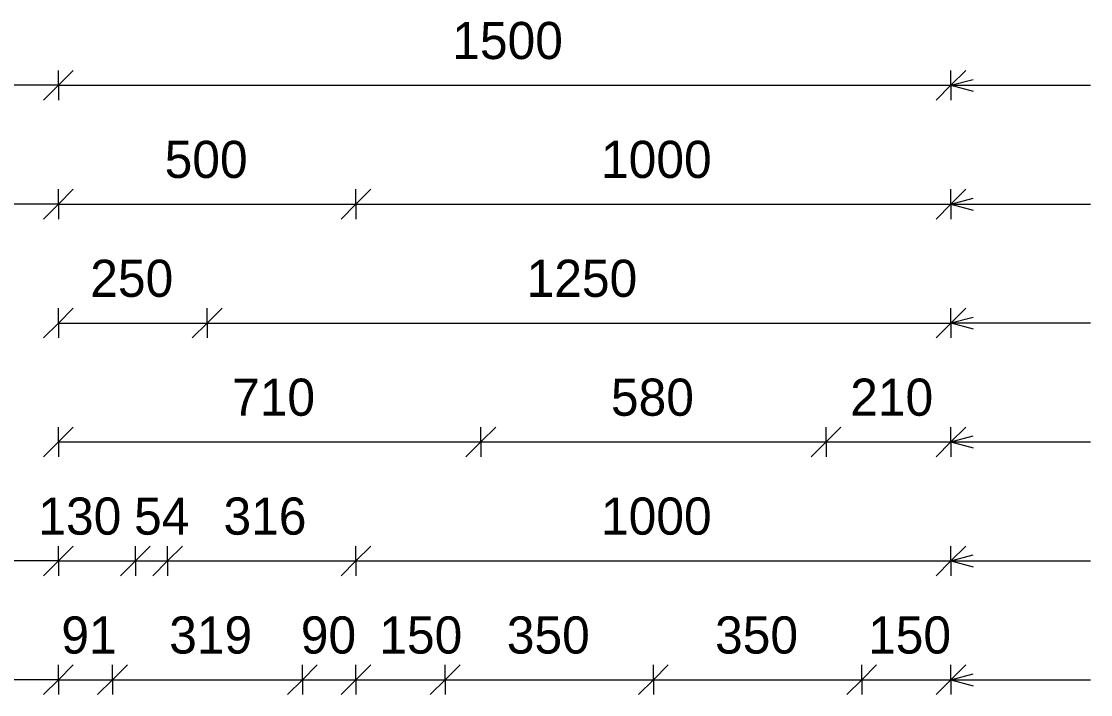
# Model space of a CAD drawing. Header units: millimetres. Extents: x -2992 to 12313, y -2035 to 19954.
# Drawn here: x -441 to 1356, y 18540 to 19673 of the extents above; entities that cross this region are included whole.
import ezdxf

# ---------------------------------------------------------------- set-up
doc = ezdxf.new("R2010")
doc.units = ezdxf.units.MM
for name, color, linetype, lineweight in [('A-ANNO-DIMS', 211, 'Continuous', 9), ('A-ANNO-DIMS-25', 211, 'Continuous', 9), ('A-DETL-MBND', 5, 'Continuous', 18), ('G-ANNO-TEXT', 231, 'Continuous', 9)]:
    doc.layers.add(name, color=color, linetype=linetype, lineweight=lineweight)
doc.styles.add('Nirmala UI Semilight_1', font='NirmalaS.ttf', dxfattribs={"height": 62.5})
doc.dimstyles.new('Arrow_Filled_-_2_5_NI_UI', dxfattribs={"dimscale": 304.8, "dimtxt": 65.460247, "dimasz": 0.164042, "dimexe": 0.082021, "dimexo": 0.0625, "dimgap": 0.082021, "dimtad": 1, "dimdec": 4, "dimzin": 0, "dimdsep": 46, "dimtxsty": 'Nirmala UI Semilight_1', "dimblk1": 'OBLIQUE', "dimblk2": 'OBLIQUE', "dimsah": 1, "dimcen": 0.09, "dimazin": 0, "dimtfac": 1, "dimtdec": 4, "dimtix": 1, "dimtmove": 0, "dimatfit": 3, "dimfxl": 0.082021, "dimfxlon": 1, "dimtvp": 1, "dimtolj": 1, "dimtzin": 0, "dimarcsym": 2})
doc.dimstyles.new('Arrow_Filled_-_2_5_NI_UI_1', dxfattribs={"dimscale": 304.8, "dimtxt": 65.460247, "dimasz": 0.164042, "dimexe": 0.082021, "dimexo": 0.0625, "dimgap": 0.082021, "dimtad": 1, "dimdec": 4, "dimzin": 0, "dimdsep": 46, "dimtxsty": 'Nirmala UI Semilight_1', "dimblk1": 'OBLIQUE', "dimblk2": 'OBLIQUE', "dimsah": 1, "dimcen": 0.09, "dimazin": 0, "dimtfac": 1, "dimtdec": 4, "dimtix": 1, "dimtmove": 2, "dimatfit": 3, "dimfxl": 0.082021, "dimfxlon": 1, "dimtvp": 1, "dimtolj": 1, "dimtzin": 0, "dimarcsym": 2})

# ---------------------------------------------------------------- blocks, each defined once
blk = doc.blocks.new('DIMBLOCK10-Elevation Top')
at = {"layer": 'A-ANNO-DIMS-25'}
for p, q in [((-378.7, 18565.4), (-353.7, 18590.4)), ((-378.7, 18565.4), (-378.7, 18590.4)), ((-287.7, 18565.4), (-262.7, 18590.4)), ((-287.7, 18565.4), (-287.7, 18590.4)), ((-378.7, 18565.4), (-403.7, 18540.4)), ((-378.7, 18565.4), (-287.7, 18565.4)), ((-378.7, 18565.4), (-378.7, 18540.4)), ((-287.7, 18565.4), (-312.7, 18540.4)), ((-287.7, 18565.4), (-287.7, 18540.4))]:
    blk.add_line(p, q, dxfattribs=at)
at = {"layer": 'A-ANNO-DIMS-25', "color": 0, "insert": (-373.7, 18672), "char_height": 62.5, "width": 97.119, "attachment_point": 1, "line_spacing_factor": 1.142579, "style": 'Nirmala UI Semilight_1'}
blk.add_mtext('91', dxfattribs=at)
blk = doc.blocks.new('_Oblique')
at = {"color": 0, "linetype": 'ByBlock', "lineweight": -2}
blk.add_line((-0.5, -0.5), (0.5, 0.5), dxfattribs=at)
blk = doc.blocks.new('DIMBLOCK11-Elevation Top')
at = {"layer": 'A-ANNO-DIMS-25'}
for p, q in [((-287.7, 18565.4), (-262.7, 18590.4)), ((-287.7, 18565.4), (-287.7, 18590.4)), ((31.3, 18565.4), (56.3, 18590.4)), ((31.3, 18565.4), (31.3, 18590.4)), ((-287.7, 18565.4), (-312.7, 18540.4)), ((-287.7, 18565.4), (31.3, 18565.4)), ((-287.7, 18565.4), (-287.7, 18540.4)), ((31.3, 18565.4), (6.3, 18540.4)), ((31.3, 18565.4), (31.3, 18540.4))]:
    blk.add_line(p, q, dxfattribs=at)
at = {"layer": 'A-ANNO-DIMS-25', "color": 0, "insert": (-192.5, 18672), "char_height": 62.5, "width": 154.248, "attachment_point": 1, "line_spacing_factor": 1.142579, "style": 'Nirmala UI Semilight_1'}
blk.add_mtext('319', dxfattribs=at)
blk = doc.blocks.new('DIMBLOCK12-Elevation Top')
at = {"layer": 'A-ANNO-DIMS-25'}
for p, q in [((31.3, 18565.4), (56.3, 18590.4)), ((31.3, 18565.4), (31.3, 18590.4)), ((121.3, 18565.4), (146.3, 18590.4)), ((121.3, 18565.4), (121.3, 18590.4)), ((31.3, 18565.4), (6.3, 18540.4)), ((31.3, 18565.4), (121.3, 18565.4)), ((31.3, 18565.4), (31.3, 18540.4)), ((121.3, 18565.4), (96.3, 18540.4)), ((121.3, 18565.4), (121.3, 18540.4))]:
    blk.add_line(p, q, dxfattribs=at)
at = {"layer": 'A-ANNO-DIMS-25', "color": 0, "insert": (28.7, 18672), "char_height": 62.5, "width": 114.258, "attachment_point": 1, "line_spacing_factor": 1.142579, "style": 'Nirmala UI Semilight_1'}
blk.add_mtext('90', dxfattribs=at)
blk = doc.blocks.new('DIMBLOCK13-Elevation Top')
at = {"layer": 'A-ANNO-DIMS-25'}
for p, q in [((121.3, 18565.4), (146.3, 18590.4)), ((121.3, 18565.4), (121.3, 18590.4)), ((271.3, 18565.4), (296.3, 18590.4)), ((271.3, 18565.4), (271.3, 18590.4)), ((121.3, 18565.4), (96.3, 18540.4)), ((121.3, 18565.4), (271.3, 18565.4)), ((121.3, 18565.4), (121.3, 18540.4)), ((271.3, 18565.4), (246.3, 18540.4)), ((271.3, 18565.4), (271.3, 18540.4))]:
    blk.add_line(p, q, dxfattribs=at)
at = {"layer": 'A-ANNO-DIMS-25', "color": 0, "insert": (160.6, 18672), "char_height": 62.5, "width": 154.248, "attachment_point": 1, "line_spacing_factor": 1.142579, "style": 'Nirmala UI Semilight_1'}
blk.add_mtext('150', dxfattribs=at)
blk = doc.blocks.new('DIMBLOCK14-Elevation Top')
at = {"layer": 'A-ANNO-DIMS-25'}
for p, q in [((271.3, 18565.4), (296.3, 18590.4)), ((271.3, 18565.4), (271.3, 18590.4)), ((621.3, 18565.4), (646.3, 18590.4)), ((621.3, 18565.4), (621.3, 18590.4)), ((271.3, 18565.4), (246.3, 18540.4)), ((271.3, 18565.4), (621.3, 18565.4)), ((271.3, 18565.4), (271.3, 18540.4)), ((621.3, 18565.4), (596.3, 18540.4)), ((621.3, 18565.4), (621.3, 18540.4))]:
    blk.add_line(p, q, dxfattribs=at)
at = {"layer": 'A-ANNO-DIMS-25', "color": 0, "insert": (374.9, 18672), "char_height": 62.5, "width": 171.387, "attachment_point": 1, "line_spacing_factor": 1.142579, "style": 'Nirmala UI Semilight_1'}
blk.add_mtext('350', dxfattribs=at)
blk = doc.blocks.new('DIMBLOCK15-Elevation Top')
at = {"layer": 'A-ANNO-DIMS-25'}
for p, q in [((621.3, 18565.4), (646.3, 18590.4)), ((621.3, 18565.4), (621.3, 18590.4)), ((971.3, 18565.4), (996.3, 18590.4)), ((971.3, 18565.4), (971.3, 18590.4)), ((621.3, 18565.4), (596.3, 18540.4)), ((621.3, 18565.4), (971.3, 18565.4)), ((621.3, 18565.4), (621.3, 18540.4)), ((971.3, 18565.4), (946.3, 18540.4)), ((971.3, 18565.4), (971.3, 18540.4))]:
    blk.add_line(p, q, dxfattribs=at)
at = {"layer": 'A-ANNO-DIMS-25', "color": 0, "insert": (724.9, 18672), "char_height": 62.5, "width": 171.387, "attachment_point": 1, "line_spacing_factor": 1.142579, "style": 'Nirmala UI Semilight_1'}
blk.add_mtext('350', dxfattribs=at)
blk = doc.blocks.new('DIMBLOCK16-Elevation Top')
at = {"layer": 'A-ANNO-DIMS-25'}
for p, q in [((971.3, 18565.4), (996.3, 18590.4)), ((971.3, 18565.4), (971.3, 18590.4)), ((1121.3, 18565.4), (1146.3, 18590.4)), ((1121.3, 18565.4), (1121.3, 18590.4)), ((971.3, 18565.4), (946.3, 18540.4)), ((971.3, 18565.4), (1121.3, 18565.4)), ((971.3, 18565.4), (971.3, 18540.4)), ((1121.3, 18565.4), (1096.3, 18540.4)), ((1121.3, 18565.4), (1121.3, 18540.4))]:
    blk.add_line(p, q, dxfattribs=at)
at = {"layer": 'A-ANNO-DIMS-25', "color": 0, "insert": (982, 18672), "char_height": 62.5, "width": 154.248, "attachment_point": 1, "line_spacing_factor": 1.142579, "style": 'Nirmala UI Semilight_1'}
blk.add_mtext('150', dxfattribs=at)
blk = doc.blocks.new('DIMBLOCK21-Elevation Top')
at = {"layer": 'A-ANNO-DIMS-25'}
for p, q in [((-378.7, 18965.4), (-353.7, 18990.4)), ((-378.7, 18965.4), (-378.7, 18990.4)), ((331.3, 18965.4), (356.3, 18990.4)), ((331.3, 18965.4), (331.3, 18990.4)), ((-378.7, 18965.4), (-403.7, 18940.4)), ((-378.7, 18965.4), (331.3, 18965.4)), ((-378.7, 18965.4), (-378.7, 18940.4)), ((331.3, 18965.4), (306.3, 18940.4)), ((331.3, 18965.4), (331.3, 18940.4))]:
    blk.add_line(p, q, dxfattribs=at)
at = {"layer": 'A-ANNO-DIMS-25', "color": 0, "insert": (-86.8, 19072), "char_height": 62.5, "width": 151.392, "attachment_point": 1, "line_spacing_factor": 1.142579, "style": 'Nirmala UI Semilight_1'}
blk.add_mtext('710', dxfattribs=at)
blk = doc.blocks.new('DIMBLOCK22-Elevation Top')
at = {"layer": 'A-ANNO-DIMS-25'}
for p, q in [((331.3, 18965.4), (356.3, 18990.4)), ((331.3, 18965.4), (331.3, 18990.4)), ((911.3, 18965.4), (936.3, 18990.4)), ((911.3, 18965.4), (911.3, 18990.4)), ((331.3, 18965.4), (306.3, 18940.4)), ((331.3, 18965.4), (911.3, 18965.4)), ((331.3, 18965.4), (331.3, 18940.4)), ((911.3, 18965.4), (886.3, 18940.4)), ((911.3, 18965.4), (911.3, 18940.4))]:
    blk.add_line(p, q, dxfattribs=at)
at = {"layer": 'A-ANNO-DIMS-25', "color": 0, "insert": (549.9, 19072), "char_height": 62.5, "width": 171.387, "attachment_point": 1, "line_spacing_factor": 1.142579, "style": 'Nirmala UI Semilight_1'}
blk.add_mtext('580', dxfattribs=at)
blk = doc.blocks.new('DIMBLOCK23-Elevation Top')
at = {"layer": 'A-ANNO-DIMS-25'}
for p, q in [((911.3, 18965.4), (936.3, 18990.4)), ((911.3, 18965.4), (911.3, 18990.4)), ((1121.3, 18965.4), (1146.3, 18990.4)), ((1121.3, 18965.4), (1121.3, 18990.4)), ((911.3, 18965.4), (886.3, 18940.4)), ((911.3, 18965.4), (1121.3, 18965.4)), ((911.3, 18965.4), (911.3, 18940.4)), ((1121.3, 18965.4), (1096.3, 18940.4)), ((1121.3, 18965.4), (1121.3, 18940.4))]:
    blk.add_line(p, q, dxfattribs=at)
at = {"layer": 'A-ANNO-DIMS-25', "color": 0, "insert": (952, 19072), "char_height": 62.5, "width": 154.248, "attachment_point": 1, "line_spacing_factor": 1.142579, "style": 'Nirmala UI Semilight_1'}
blk.add_mtext('210', dxfattribs=at)
blk = doc.blocks.new('DIMBLOCK24-Elevation Top')
at = {"layer": 'A-ANNO-DIMS-25'}
for p, q in [((-378.7, 19165.4), (-353.7, 19190.4)), ((-378.7, 19165.4), (-378.7, 19190.4)), ((-128.7, 19165.4), (-103.7, 19190.4)), ((-128.7, 19165.4), (-128.7, 19190.4)), ((-378.7, 19165.4), (-403.7, 19140.4)), ((-378.7, 19165.4), (-128.7, 19165.4)), ((-378.7, 19165.4), (-378.7, 19140.4)), ((-128.7, 19165.4), (-153.7, 19140.4)), ((-128.7, 19165.4), (-128.7, 19140.4))]:
    blk.add_line(p, q, dxfattribs=at)
at = {"layer": 'A-ANNO-DIMS-25', "color": 0, "insert": (-325.1, 19272), "char_height": 62.5, "width": 171.387, "attachment_point": 1, "line_spacing_factor": 1.142579, "style": 'Nirmala UI Semilight_1'}
blk.add_mtext('250', dxfattribs=at)
blk = doc.blocks.new('DIMBLOCK25-Elevation Top')
at = {"layer": 'A-ANNO-DIMS-25'}
for p, q in [((-128.7, 19165.4), (-103.7, 19190.4)), ((-128.7, 19165.4), (-128.7, 19190.4)), ((1121.3, 19165.4), (1146.3, 19190.4)), ((1121.3, 19165.4), (1121.3, 19190.4)), ((-128.7, 19165.4), (-153.7, 19140.4)), ((-128.7, 19165.4), (1121.3, 19165.4)), ((-128.7, 19165.4), (-128.7, 19140.4)), ((1121.3, 19165.4), (1096.3, 19140.4)), ((1121.3, 19165.4), (1121.3, 19140.4))]:
    blk.add_line(p, q, dxfattribs=at)
at = {"layer": 'A-ANNO-DIMS-25', "color": 0, "insert": (408.2, 19272), "char_height": 62.5, "width": 211.377, "attachment_point": 1, "line_spacing_factor": 1.142579, "style": 'Nirmala UI Semilight_1'}
blk.add_mtext('1250', dxfattribs=at)
blk = doc.blocks.new('DIMBLOCK26-Elevation Top')
at = {"layer": 'A-ANNO-DIMS-25'}
for p, q in [((-378.7, 19365.4), (-353.7, 19390.4)), ((-378.7, 19365.4), (-378.7, 19390.4)), ((121.3, 19365.4), (146.3, 19390.4)), ((121.3, 19365.4), (121.3, 19390.4)), ((-378.7, 19365.4), (-403.7, 19340.4)), ((-378.7, 19365.4), (121.3, 19365.4)), ((-378.7, 19365.4), (-378.7, 19340.4)), ((121.3, 19365.4), (96.3, 19340.4)), ((121.3, 19365.4), (121.3, 19340.4))]:
    blk.add_line(p, q, dxfattribs=at)
at = {"layer": 'A-ANNO-DIMS-25', "color": 0, "insert": (-200.1, 19472), "char_height": 62.5, "width": 171.387, "attachment_point": 1, "line_spacing_factor": 1.142579, "style": 'Nirmala UI Semilight_1'}
blk.add_mtext('500', dxfattribs=at)
blk = doc.blocks.new('DIMBLOCK27-Elevation Top')
at = {"layer": 'A-ANNO-DIMS-25'}
for p, q in [((121.3, 19365.4), (146.3, 19390.4)), ((121.3, 19365.4), (121.3, 19390.4)), ((1121.3, 19365.4), (1146.3, 19390.4)), ((1121.3, 19365.4), (1121.3, 19390.4)), ((121.3, 19365.4), (96.3, 19340.4)), ((121.3, 19365.4), (1121.3, 19365.4)), ((121.3, 19365.4), (121.3, 19340.4)), ((1121.3, 19365.4), (1096.3, 19340.4)), ((1121.3, 19365.4), (1121.3, 19340.4))]:
    blk.add_line(p, q, dxfattribs=at)
at = {"layer": 'A-ANNO-DIMS-25', "color": 0, "insert": (533.2, 19472), "char_height": 62.5, "width": 211.377, "attachment_point": 1, "line_spacing_factor": 1.142579, "style": 'Nirmala UI Semilight_1'}
blk.add_mtext('1000', dxfattribs=at)
blk = doc.blocks.new('DIMBLOCK30-Elevation Top')
at = {"layer": 'A-ANNO-DIMS-25'}
for p, q in [((-378.7, 19565.4), (-353.7, 19590.4)), ((-378.7, 19565.4), (-378.7, 19590.4)), ((1121.3, 19565.4), (1146.3, 19590.4)), ((1121.3, 19565.4), (1121.3, 19590.4)), ((-378.7, 19565.4), (-403.7, 19540.4)), ((-378.7, 19565.4), (1121.3, 19565.4)), ((-378.7, 19565.4), (-378.7, 19540.4)), ((1121.3, 19565.4), (1096.3, 19540.4)), ((1121.3, 19565.4), (1121.3, 19540.4))]:
    blk.add_line(p, q, dxfattribs=at)
at = {"layer": 'A-ANNO-DIMS-25', "color": 0, "insert": (283.2, 19672), "char_height": 62.5, "width": 211.377, "attachment_point": 1, "line_spacing_factor": 1.142579, "style": 'Nirmala UI Semilight_1'}
blk.add_mtext('1500', dxfattribs=at)
blk = doc.blocks.new('DIMBLOCK34-Elevation Top')
at = {"layer": 'A-ANNO-DIMS-25'}
for p, q in [((-378.7, 18765.4), (-353.7, 18790.4)), ((-378.7, 18765.4), (-378.7, 18790.4)), ((-249.2, 18765.4), (-224.2, 18790.4)), ((-249.2, 18765.4), (-249.2, 18790.4)), ((-378.7, 18765.4), (-403.7, 18740.4)), ((-378.7, 18765.4), (-249.2, 18765.4)), ((-378.7, 18765.4), (-378.7, 18740.4)), ((-249.2, 18765.4), (-274.2, 18740.4)), ((-249.2, 18765.4), (-249.2, 18740.4))]:
    blk.add_line(p, q, dxfattribs=at)
at = {"layer": 'A-ANNO-DIMS-25', "color": 0, "insert": (-412.3, 18872), "char_height": 62.5, "width": 154.248, "attachment_point": 1, "line_spacing_factor": 1.142579, "style": 'Nirmala UI Semilight_1'}
blk.add_mtext('130', dxfattribs=at)
blk = doc.blocks.new('DIMBLOCK35-Elevation Top')
at = {"layer": 'A-ANNO-DIMS-25'}
for p, q in [((-249.2, 18765.4), (-224.2, 18790.4)), ((-249.2, 18765.4), (-249.2, 18790.4)), ((-195.1, 18765.4), (-170.1, 18790.4)), ((-195.1, 18765.4), (-195.1, 18790.4)), ((-249.2, 18765.4), (-274.2, 18740.4)), ((-249.2, 18765.4), (-195.1, 18765.4)), ((-249.2, 18765.4), (-249.2, 18740.4)), ((-195.1, 18765.4), (-220.1, 18740.4)), ((-195.1, 18765.4), (-195.1, 18740.4))]:
    blk.add_line(p, q, dxfattribs=at)
at = {"layer": 'A-ANNO-DIMS-25', "color": 0, "insert": (-251.5, 18872), "char_height": 62.5, "width": 115.686, "attachment_point": 1, "line_spacing_factor": 1.142579, "style": 'Nirmala UI Semilight_1'}
blk.add_mtext('54', dxfattribs=at)
blk = doc.blocks.new('DIMBLOCK36-Elevation Top')
at = {"layer": 'A-ANNO-DIMS-25'}
for p, q in [((-195.1, 18765.4), (-170.1, 18790.4)), ((-195.1, 18765.4), (-195.1, 18790.4)), ((121.3, 18765.4), (146.3, 18790.4)), ((121.3, 18765.4), (121.3, 18790.4)), ((-195.1, 18765.4), (-220.1, 18740.4)), ((-195.1, 18765.4), (121.3, 18765.4)), ((-195.1, 18765.4), (-195.1, 18740.4)), ((121.3, 18765.4), (96.3, 18740.4)), ((121.3, 18765.4), (121.3, 18740.4))]:
    blk.add_line(p, q, dxfattribs=at)
at = {"layer": 'A-ANNO-DIMS-25', "color": 0, "insert": (-101.2, 18872), "char_height": 62.5, "width": 154.248, "attachment_point": 1, "line_spacing_factor": 1.142579, "style": 'Nirmala UI Semilight_1'}
blk.add_mtext('316', dxfattribs=at)
blk = doc.blocks.new('DIMBLOCK37-Elevation Top')
at = {"layer": 'A-ANNO-DIMS-25'}
for p, q in [((121.3, 18765.4), (146.3, 18790.4)), ((121.3, 18765.4), (121.3, 18790.4)), ((1121.3, 18765.4), (1146.3, 18790.4)), ((1121.3, 18765.4), (1121.3, 18790.4)), ((121.3, 18765.4), (96.3, 18740.4)), ((121.3, 18765.4), (1121.3, 18765.4)), ((121.3, 18765.4), (121.3, 18740.4)), ((1121.3, 18765.4), (1096.3, 18740.4)), ((1121.3, 18765.4), (1121.3, 18740.4))]:
    blk.add_line(p, q, dxfattribs=at)
at = {"layer": 'A-ANNO-DIMS-25', "color": 0, "insert": (533.2, 18872), "char_height": 62.5, "width": 211.377, "attachment_point": 1, "line_spacing_factor": 1.142579, "style": 'Nirmala UI Semilight_1'}
blk.add_mtext('1000', dxfattribs=at)

msp = doc.modelspace()

# ---------------------------------------------------------------- linework, layer by layer
at = {"layer": 'A-DETL-MBND'}
for p, q in [((-378.7367, 19565.41337), (-1555.22759, 19565.41337)), ((-378.7367, 19365.41337), (-1355.22759, 19365.41337)), ((-378.7367, 18765.41337), (-1155.22759, 18765.41337)), ((-378.7367, 18565.41337), (-955.22759, 18565.41337))]:
    msp.add_line(p, q, dxfattribs=at)
at = {"layer": 'G-ANNO-TEXT', "color": 10}
for p, q in [((1121.32019, 19565.29379), (1158.82019, 19575.34189)), ((1121.32019, 19565.29379), (1158.82019, 19555.2457)), ((1121.32019, 19565.29379), (1355.97926, 19565.29379)), ((1121.32019, 19365.29379), (1158.82019, 19375.34189)), ((1121.32019, 19365.29379), (1158.82019, 19355.2457)), ((1121.32019, 19365.29379), (1355.97926, 19365.29379)), ((1121.14212, 19165.52917), (1158.64212, 19175.57727)), ((1121.14212, 19165.52917), (1158.64212, 19155.48108)), ((1121.14212, 19165.52917), (1355.97926, 19165.52917)), ((1121.14212, 18965.52917), (1158.64212, 18975.57727)), ((1121.14212, 18965.52917), (1158.64212, 18955.48108)), ((1121.14212, 18965.52917), (1355.97926, 18965.52917)), ((1121.14212, 18765.52917), (1158.64212, 18775.57727)), ((1121.14212, 18765.52917), (1158.64212, 18755.48108)), ((1121.14212, 18765.52917), (1355.97926, 18765.52917)), ((1121.14212, 18565.52917), (1158.64212, 18575.57727)), ((1121.14212, 18565.52917), (1158.64212, 18555.48108)), ((1121.14212, 18565.52917), (1355.97926, 18565.52917))]:
    msp.add_line(p, q, dxfattribs=at)

# ---------------------------------------------------------------- dimensions: what is measured, and where the dimension line sits
at = {"layer": 'A-ANNO-DIMS'}
for base, p1, p2, override, picture, middle in [((1121.2633, 19565.41337), (-378.7367, 19540.41337), (1121.2633, 19540.41337), {"dimpost": '<>', "dimfxl": 1500}, 'DIMBLOCK30-Elevation Top', (371.2633, 19622.88373)), ((121.2633, 19365.41337), (-378.7367, 19340.41337), (121.2633, 19340.41337), {"dimpost": '<>', "dimfxl": 500}, 'DIMBLOCK26-Elevation Top', (-128.7367, 19422.70939)), ((1121.2633, 19365.41337), (121.2633, 19340.41337), (1121.2633, 19340.41337), {"dimpost": '<>', "dimfxl": 1000}, 'DIMBLOCK27-Elevation Top', (621.2633, 19422.88373)), ((-128.7367, 19165.41337), (-378.7367, 19140.41337), (-128.7367, 19140.41337), {"dimpost": '<>', "dimfxl": 250}, 'DIMBLOCK24-Elevation Top', (-253.7367, 19222.70939)), ((1121.2633, 19165.41337), (-128.7367, 19140.41337), (1121.2633, 19140.41337), {"dimpost": '<>', "dimfxl": 1250}, 'DIMBLOCK25-Elevation Top', (496.2633, 19222.88373)), ((331.2633, 18965.41337), (-378.7367, 18940.41337), (331.2633, 18940.41337), {"dimpost": '<>', "dimfxl": 710}, 'DIMBLOCK21-Elevation Top', (-23.7367, 19022.88373)), ((911.2633, 18965.41337), (331.2633, 18940.41337), (911.2633, 18940.41337), {"dimpost": '<>', "dimfxl": 580}, 'DIMBLOCK22-Elevation Top', (621.2633, 19022.70939)), ((1121.2633, 18965.41337), (911.2633, 18940.41337), (1121.2633, 18940.41337), {"dimpost": '<>', "dimfxl": 210}, 'DIMBLOCK23-Elevation Top', (1016.2633, 19022.88373)), ((121.2633, 18765.41337), (-195.06313, 18740.41337), (121.2633, 18740.41337), {"dimpost": '<>', "dimfxl": 316.326427}, 'DIMBLOCK36-Elevation Top', (-36.89992, 18822.90552)), ((-287.7367, 18565.41337), (-378.7367, 18540.41337), (-287.7367, 18540.41337), {"dimpost": '<>', "dimfxl": 91}, 'DIMBLOCK10-Elevation Top', (-333.2367, 18622.90552)), ((31.2633, 18565.41337), (-287.7367, 18540.41337), (31.2633, 18540.41337), {"dimpost": '<>', "dimfxl": 319}, 'DIMBLOCK11-Elevation Top', (-128.2367, 18622.90552)), ((121.2633, 18565.41337), (31.2633, 18540.41337), (121.2633, 18540.41337), {"dimpost": '<>', "dimfxl": 90}, 'DIMBLOCK12-Elevation Top', (76.2633, 18622.73118)), ((621.26657, 18565.41337), (271.26657, 18540.41337), (621.26657, 18540.41337), {"dimpost": '<>', "dimfxl": 350}, 'DIMBLOCK14-Elevation Top', (446.26657, 18622.73118)), ((971.26657, 18565.41337), (621.26657, 18540.41337), (971.26657, 18540.41337), {"dimpost": '<>', "dimfxl": 350}, 'DIMBLOCK15-Elevation Top', (796.26657, 18622.73118)), ((1121.2633, 18565.41337), (971.26657, 18540.41337), (1121.2633, 18540.41337), {"dimpost": '<>', "dimfxl": 149.996729}, 'DIMBLOCK16-Elevation Top', (1046.26493, 18622.88373))]:
    dim = msp.add_linear_dim(base=base, p1=p1, p2=p2, dimstyle='Arrow_Filled_-_2_5_NI_UI', override=override, dxfattribs=at)
    dim.commit()
    dim.dimension.update_dxf_attribs({"geometry": picture, "text_midpoint": middle})
for base, p1, p2, override, picture, middle in [((-249.18272, 18765.41337), (-378.7367, 18740.41337), (-249.18272, 18740.41337), {"dimpost": '<>', "dimfxl": 129.553987}, 'DIMBLOCK34-Elevation Top', (-335.20635, 18830.28968)), ((-195.06313, 18765.41337), (-249.18272, 18740.41337), (-195.06313, 18740.41337), {"dimpost": '<>', "dimfxl": 54.119586}, 'DIMBLOCK35-Elevation Top', (-193.67572, 18830.28968)), ((271.26657, 18565.41337), (121.2633, 18540.41337), (271.26657, 18540.41337), {"dimpost": '<>', "dimfxl": 150.003271}, 'DIMBLOCK13-Elevation Top', (237.68232, 18630.28968))]:
    dim = msp.add_linear_dim(base=base, p1=p1, p2=p2, dimstyle='Arrow_Filled_-_2_5_NI_UI_1', override=override, dxfattribs=at)
    dim.commit()
    dim.dimension.update_dxf_attribs({"geometry": picture, "text_midpoint": middle, "dimtype": 160})
dim = msp.add_linear_dim(base=(1121.2633, 18765.41337), p1=(121.2633, 18740.41337), p2=(1121.2633, 18740.41337), angle=0, dimstyle='Arrow_Filled_-_2_5_NI_UI', override={"dimpost": '<>', "dimfxl": 1000}, dxfattribs=at)
dim.commit()
dim.dimension.update_dxf_attribs({"geometry": 'DIMBLOCK37-Elevation Top', "text_midpoint": (621.2633, 18822.88373)})

doc.saveas('drawing.dxf')
